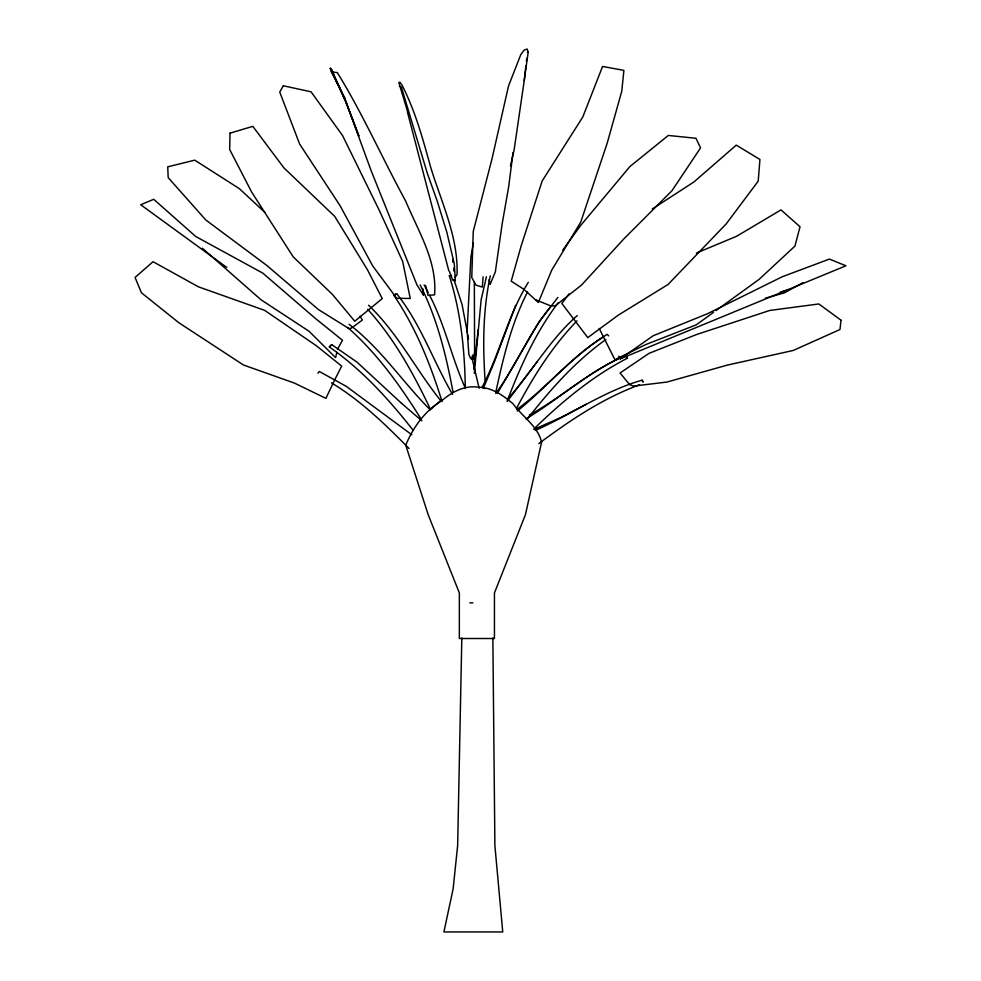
<?xml version="1.0" encoding="UTF-8"?>
<svg xmlns="http://www.w3.org/2000/svg" width="981" height="981" viewBox="0 0 981 981"><rect width="100%" height="100%" fill="white"/><g stroke="black" fill="none" stroke-linecap="round" stroke-linejoin="round"><path stroke-width="1.47" d="M461.818 637.969L457.649 845.548L453.136 888.749L443.915 931.95L502.75 931.95L494.89 845.548L492.854 637.969M453.148 262.307L453.222 259.34L453.394 262.27M513.026 152.57L508.661 186.844L502.174 223.827L495.344 271.896L490.255 284.085L490.304 282.503M483.093 276.801L482.345 287.09L475.969 285.115L471.763 277.537L473.259 231.406L491.959 159.045L508.526 85.96L520.862 54.433L524.295 50.006L527.177 49.05L528.17 52.275L524.234 80.565L514.13 149.897L510.451 165.887M472.278 359.549L473.725 359.328L474.24 353.614L474.608 354.129L474.338 282.393M478.164 329.775L473.86 369.261M524.234 80.565L525.877 65.702M526.368 61.251L526.699 58.284M474.314 373.393L481.156 299.597L486.429 276.801M473.259 243.104L470.831 257.635L467.128 330.805L468.881 354.411L470.586 358.433L472.646 359.684M490.304 275.82C482.848 310.217 482.762 345.68 485.092 380.64M336.814 352.204L335.625 357.66L309.125 331.308L261.032 299.781L202.368 248.23M495.945 391.615C503.228 357.489 511.616 323.092 527.582 291.86M528.305 282.307C508.048 315.011 499.954 353.27 482.137 387.201L484.773 388.648M515.65 305.398L494.252 362.222L483.339 388.329M507.214 401.057C520.298 366.44 535.785 332.326 558.214 302.675M516.46 408.439C533.051 376.986 552.156 346.514 576.975 320.861M337.415 349.469L342.479 340.272L314.643 317.807L262.761 273.098L195.709 236.482L153.735 199.315L140.7 204.747L226.832 267.457M620.311 358.838L653.125 335.772L707.608 313.675L782.2 276.777L829.386 259.082L845.941 265.777L620.311 358.838L618.741 356.238M497.33 393.491L539.084 321.707L557.882 297.415M495.736 393.43C516.251 365.876 528.747 333.123 550.746 306.661M455.012 277.464L457.036 274.582C458.446 237.66 441.683 202.822 430.929 168.107C423.019 139.707 415.429 111 401.769 84.709L399.917 82.196L398.85 82.588L407.863 112.423M562.64 250.351L580.421 225.74L629.925 166.549L668.319 135.439L695.97 138.284L700.544 147.923L671.985 190.694L624.1 238.641L581.586 284.993L555.209 305.888L550.782 305.925L536.067 299.941M537.245 361.523L507.336 401.254M569.066 293.81L561.868 303.485L587.778 337.623L618.042 315.306L668.036 284.49L726.332 223.742L758.203 181.142L759.932 159.486L736.265 145.127L693.91 181.976L652.267 208.99M527.925 418.262C550.709 389.101 575.639 361.131 605.878 339.5M317.918 373.185L319.315 371.48L346.219 386.318L411.824 434.767M507.557 399.071C531.984 372.179 549.703 339.659 577.282 315.588M413.197 430.352C388.832 399.242 361.915 369.678 329.358 346.943L331.701 344.613L356.961 362.099L401.523 403.326M329.358 346.943L331.713 344.613M534.289 428.587C562.272 401.352 592.634 376.128 627.484 358.151L625.473 355.539C588.956 371.186 559.636 398.605 525.914 418.961M517.367 411.039C547.938 386.195 573.137 354.938 607.129 334.374L608.711 335.907M516.803 409.531C547.361 387.225 571.261 356.9 603.548 336.888M713.53 312.35L696.302 324.809L645.976 344.49L614.915 359.708L599.183 328.439M715.995 310.572L759.061 279.413L794.929 246.096L800.042 226.77L780.999 209.885L736.596 236.274L696.412 253.061M538.802 443.62C570.01 420.346 602.763 398.323 639.514 384.797M529.299 415.147C562.395 396.876 590.439 370.426 625.461 355.539L627.484 358.151M802.973 282.687L784.15 292.963L765.29 298.212M642.065 380.187L643.18 382.087L642.077 380.187C603.879 391.076 571.31 414.558 535.258 430.438M586.172 404.307L560.445 417.71L533.774 429.433M442.051 401.523C430.451 364.245 415.809 327.58 393.749 295.158L396.778 293.822C420.849 324.159 433.283 361.241 452.584 394.448M393.749 295.158L396.778 293.822M780.275 292.093L789.031 289.42M449.31 275.808L451.493 275.526L449.31 275.808C460.911 312.228 464.761 350.524 465.313 388.599M527.349 52.336L528.17 52.275M469.887 602.861L472.891 602.861M345.054 98.468L331.173 71.564L330.315 68.314L333.332 72.202L337.317 72.582C362.835 113.931 382.406 158.481 405.668 201.056C418.151 231.026 437.342 261.228 434.558 294.84L428.084 295.391L425.595 285.545M399.365 86.132L401.352 87.076L427.238 173.024L437.268 201.24L446.833 232.203L454.313 264.036L455.319 280.836L452.695 280.137L449.494 271.7M331.492 382.884C360.64 400.456 385.312 424.393 409.065 448.55M524.197 289.518L511.211 281.179L521.169 245.875L542.162 180.97L582.788 117.009L602.579 66.45L623.904 70.374L621.758 91.282L607.19 143.177L580.764 222.074L551.714 270.155L538.348 302.516L525.276 290.523M401.523 403.326L421.867 420.812M349.064 324.282C380.726 348.28 402.492 382.014 430.316 409.911M265.128 212.619L239.364 188.671L194.753 160.161L167.714 166.831L168.205 177.635L205.765 219.965L266.489 265.189L318.457 309.567L349.028 328.635L351.21 328.23L362.381 320.002L359.99 316.189M347.568 327.396C377.391 353.589 400.628 386.122 421.45 419.672M368.562 305.226C397.673 332.976 415.723 369.42 440.653 400.567L430.512 409.396C413.528 373.786 394.374 338.703 367.703 309.322M423.056 289.113L423.387 294.999L416.95 284.895L371.063 170.498L345.68 101.043L330.891 68.437L345.864 102.122L358.874 135.979L345.68 101.043L330.315 68.314M424.16 284.895L428.231 292.669M429.592 295.269C444.908 324.637 451.567 357.624 465.178 387.777M420.162 284.931C437.219 318.506 446.147 355.404 453.075 392.216M453.945 279.56L462.076 304.588L467.41 332.902M472.462 355.134L473.725 359.328M489.041 279.683L490.255 284.085M407.422 111.944L448.82 270.83M479.12 388.231L471.751 356.937M467.692 334.398L468.501 338.899M422.86 290.94L423.387 294.999M453.737 268.144L453.909 271.075M230.02 133.171L229.664 149.455L251.59 191.957L293.258 256.912L332.338 294.3L354.766 321.253L382.259 298.58L367.421 269.701L334.693 216.347L283.914 167.874L252.828 126.353L230.02 133.171M840.987 320.198L839.994 329.506L793.273 350.45L727.473 365.067L666.957 382.05L633.518 386.085L629.606 384.613L620.066 372.988L649.03 353.344L696.62 334.509L769.815 310.437L818.853 303.963L840.987 320.198M541.61 442.075L525.436 514.718L494.436 592.953L494.436 638.508L459.353 638.508L459.353 592.953L428.194 514.718L405.754 445.215C413.136 427.287 424.859 410.929 441.683 400.8C451.885 391.946 464.712 384.932 478.63 387.25C492.229 387.483 503.057 395.453 513.051 403.767C522.37 416.753 537.613 425.852 541.61 442.075M334.717 379.843L325.888 398.36L294.41 383.068L243.472 365.006L178.861 322.749L141.448 292.779L135.059 277.439L153.048 261.706L198.395 286.808L264.576 310.327L316.287 345.692L341.658 366.085L334.717 379.843M283.313 85.776L279.744 92.042L299.622 144.035L340.051 205.642L372.682 265.9L396.716 298.298L410.242 298.469L402.676 261.461L379.524 210.866L342.528 135.488L311.051 91.809L283.313 85.776"/></g></svg>
